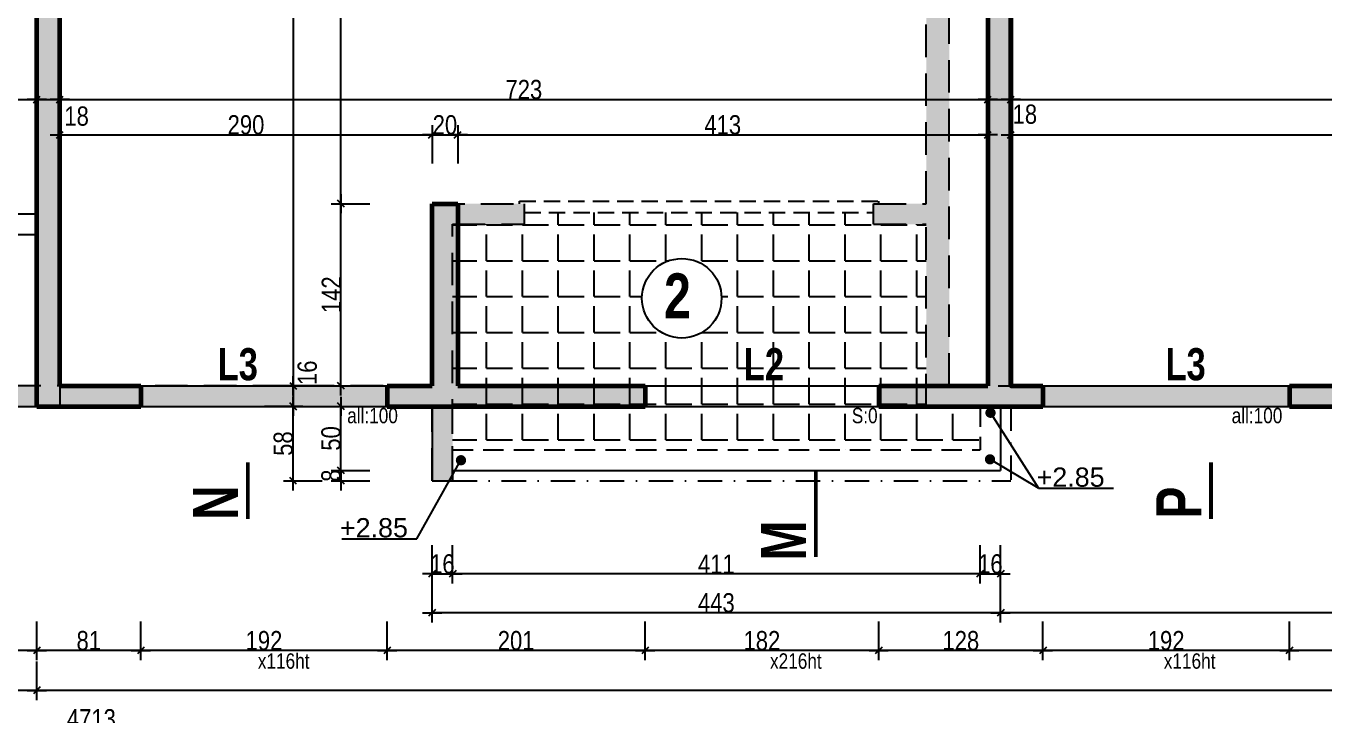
# Model space of a CAD drawing. Header units: millimetres. Extents: x -1734 to 5256, y -3612 to 588.
# Drawn here: x 2379 to 3391, y -2142 to -1605 of the extents above; entities that cross this region are included whole.
import ezdxf
from ezdxf.enums import TextEntityAlignment as Align

# ---------------------------------------------------------------- set-up
doc = ezdxf.new("R2010")
doc.units = ezdxf.units.MM
for name, pattern in [('CACHE2', [4.7625, 3.175, -1.5875]), ('CACHEX2', [19.05, 12.7, -6.35]), ('TIRETPT2', [12.7, 6.35, -3.175, 0, -3.175])]:
    doc.linetypes.add(name, pattern=pattern)
for name, color, linetype in [('01_cote_gen', 4, 'Continuous'), ('01_linteaux', 2, 'Continuous'), ('01_murs_sup', 2, 'CACHEX2'), ('01_poch_murs', 253, 'Continuous'), ('01_poch_poteaux', 250, 'Continuous'), ('01_texte', 230, 'Continuous'), ('AA_COTES', 2, 'Continuous')]:
    doc.layers.add(name, color=color, linetype=linetype)
doc.layers.add('01_murs_coup', color=5, linetype='Continuous', lineweight=60)
doc.styles.add('ARIAL', font='arial.ttf')
doc.styles.add('impact', font='impact.ttf')
doc.styles.add('MATTE_TXT', font='arial.ttf')
doc.styles.add('STYLE2', font='ARIALN.TTF')
doc.dimstyles.new('JB50', dxfattribs={"dimscale": 0.1, "dimtxt": 150, "dimasz": 15, "dimexe": 0.1, "dimexo": 0.1, "dimgap": 0.09, "dimtad": 1, "dimdec": 1, "dimdsep": 46, "dimtxsty": 'STYLE2', "dimblk1": 'BOND_G', "dimblk2": 'BOND_D', "dimsah": 1, "dimcen": 1.5, "dimdle": 0.01, "dimse1": 1, "dimse2": 1, "dimclrd": 4, "dimclre": 2, "dimclrt": 6, "dimazin": 2, "dimtfac": 2.333333, "dimtdec": 1, "dimtix": 1, "dimtmove": 2, "dimatfit": 3, "dimldrblk": 'BOND_G', "dimfxl": 1, "dimtolj": 1, "dimtzin": 0, "dimarcsym": 0})

# ---------------------------------------------------------------- blocks, each defined once
blk = doc.blocks.new('BOND_G')
at = {"layer": 'AA_COTES', "color": 0}
for p, q in [((0, -5), (0, 15)), ((5, 0), (-5, 0)), ((1.77, 1.77), (-1.77, -1.77))]:
    blk.add_line(p, q, dxfattribs=at)
blk = doc.blocks.new('BOND_D')
at = {"layer": 'AA_COTES', "color": 0}
for p, q in [((5, 0), (-5, 0)), ((-1.77, -1.77), (1.77, 1.77)), ((0, 5), (0, -15))]:
    blk.add_line(p, q, dxfattribs=at)
blk = doc.blocks.new('*D81')
at = {"layer": '01_cote_gen', "color": 4, "lineweight": -2, "transparency": 16777216}
blk.add_line((2079.2, -1662.5), (2386.2, -1662.5), dxfattribs=at)
at = {"layer": 'DEFPOINTS', "color": 0}
for p in [(2077.7, -1632.8), (2387.7, -1632.8), (2387.7, -1662.5)]:
    blk.add_point(p, dxfattribs=at)
at = {"layer": '01_cote_gen', "color": 4, "lineweight": -2, "transparency": 16777216, "xscale": 1.5, "yscale": 1.5, "zscale": 1.5, "rotation": 180}
blk.add_blockref('BOND_G', (2077.7, -1662.5), dxfattribs=at)
at = {"layer": '01_cote_gen', "color": 4, "lineweight": -2, "transparency": 16777216, "xscale": 1.5, "yscale": 1.5, "zscale": 1.5}
blk.add_blockref('BOND_D', (2387.7, -1662.5), dxfattribs=at)
at = {"layer": '01_cote_gen', "color": 6, "transparency": 16777216, "insert": (2232.7, -1654.8), "char_height": 15, "attachment_point": 5, "style": 'STYLE2'}
blk.add_mtext('\\A1;310', dxfattribs=at)
blk = doc.blocks.new('*D125')
at = {"layer": '01_cote_gen', "color": 4, "lineweight": -2, "transparency": 16777216}
blk.add_line((2587.5, -1192.2), (2587.5, -1884.2), dxfattribs=at)
at = {"layer": 'DEFPOINTS', "color": 0}
for p in [(2618.9, -1190.7), (2587.5, -1885.7), (2618.9, -1885.7)]:
    blk.add_point(p, dxfattribs=at)
at = {"layer": '01_cote_gen', "color": 4, "lineweight": -2, "transparency": 16777216, "xscale": 1.5, "yscale": 1.5, "zscale": 1.5}
for name, p, rotation in [('BOND_G', (2587.5, -1190.7), 90), ('BOND_D', (2587.5, -1885.7), 270)]:
    blk.add_blockref(name, p, dxfattribs=dict(at, rotation=rotation))
at = {"layer": '01_cote_gen', "color": 6, "transparency": 16777216, "insert": (2579.8, -1538.2), "char_height": 15, "attachment_point": 5, "rotation": 90, "style": 'STYLE2'}
blk.add_mtext('\\A1;695', dxfattribs=at)
blk = doc.blocks.new('*D134')
at = {"layer": '01_cote_gen', "color": 4, "lineweight": -2, "transparency": 16777216}
blk.add_line((2389.2, -1662.5), (2404.2, -1662.5), dxfattribs=at)
at = {"layer": 'DEFPOINTS', "color": 0}
for p in [(2405.7, -1662.5), (2387.7, -1685), (2405.7, -1685)]:
    blk.add_point(p, dxfattribs=at)
at = {"layer": '01_cote_gen', "color": 4, "lineweight": -2, "transparency": 16777216, "xscale": 1.5, "yscale": 1.5, "zscale": 1.5, "rotation": 180}
blk.add_blockref('BOND_G', (2387.7, -1662.5), dxfattribs=at)
at = {"layer": '01_cote_gen', "color": 4, "lineweight": -2, "transparency": 16777216, "xscale": 1.5, "yscale": 1.5, "zscale": 1.5}
blk.add_blockref('BOND_D', (2405.7, -1662.5), dxfattribs=at)
at = {"layer": '01_cote_gen', "color": 6, "transparency": 16777216, "insert": (2418.7, -1675.5), "char_height": 15, "attachment_point": 5, "style": 'STYLE2'}
blk.add_mtext('\\A1;18', dxfattribs=at)
blk = doc.blocks.new('*D135')
at = {"layer": '01_cote_gen', "color": 4, "lineweight": -2, "transparency": 16777216}
blk.add_line((2407.2, -1662.5), (3127.2, -1662.5), dxfattribs=at)
at = {"layer": 'DEFPOINTS', "color": 0}
for p in [(3128.7, -1662.5), (2405.7, -1685), (3128.7, -1726.8)]:
    blk.add_point(p, dxfattribs=at)
at = {"layer": '01_cote_gen', "color": 4, "lineweight": -2, "transparency": 16777216, "xscale": 1.5, "yscale": 1.5, "zscale": 1.5, "rotation": 180}
blk.add_blockref('BOND_G', (2405.7, -1662.5), dxfattribs=at)
at = {"layer": '01_cote_gen', "color": 4, "lineweight": -2, "transparency": 16777216, "xscale": 1.5, "yscale": 1.5, "zscale": 1.5}
blk.add_blockref('BOND_D', (3128.7, -1662.5), dxfattribs=at)
at = {"layer": '01_cote_gen', "color": 6, "transparency": 16777216, "insert": (2767.2, -1654.8), "char_height": 15, "attachment_point": 5, "style": 'STYLE2'}
blk.add_mtext('\\A1;723', dxfattribs=at)
blk = doc.blocks.new('*D136')
at = {"layer": '01_cote_gen', "color": 4, "lineweight": -2, "transparency": 16777216}
blk.add_line((3130.2, -1662.5), (3145.2, -1662.5), dxfattribs=at)
at = {"layer": 'DEFPOINTS', "color": 0}
for p in [(3146.7, -1662.5), (3128.7, -1717.9), (3146.7, -1717.9)]:
    blk.add_point(p, dxfattribs=at)
at = {"layer": '01_cote_gen', "color": 4, "lineweight": -2, "transparency": 16777216, "xscale": 1.5, "yscale": 1.5, "zscale": 1.5, "rotation": 180}
blk.add_blockref('BOND_G', (3128.7, -1662.5), dxfattribs=at)
at = {"layer": '01_cote_gen', "color": 4, "lineweight": -2, "transparency": 16777216, "xscale": 1.5, "yscale": 1.5, "zscale": 1.5}
blk.add_blockref('BOND_D', (3146.7, -1662.5), dxfattribs=at)
at = {"layer": '01_cote_gen', "color": 6, "transparency": 16777216, "insert": (3157.6, -1674), "char_height": 15, "attachment_point": 5, "style": 'STYLE2'}
blk.add_mtext('\\A1;18', dxfattribs=at)
blk = doc.blocks.new('*D138')
at = {"layer": '01_cote_gen', "color": 4, "lineweight": -2, "transparency": 16777216}
blk.add_line((2407.2, -1690), (2694.2, -1690), dxfattribs=at)
at = {"layer": 'DEFPOINTS', "color": 0}
for p in [(2695.7, -1690), (2405.7, -1700.6), (2695.7, -1743.7)]:
    blk.add_point(p, dxfattribs=at)
at = {"layer": '01_cote_gen', "color": 4, "lineweight": -2, "transparency": 16777216, "xscale": 1.5, "yscale": 1.5, "zscale": 1.5, "rotation": 180}
blk.add_blockref('BOND_G', (2405.7, -1690), dxfattribs=at)
at = {"layer": '01_cote_gen', "color": 4, "lineweight": -2, "transparency": 16777216, "xscale": 1.5, "yscale": 1.5, "zscale": 1.5}
blk.add_blockref('BOND_D', (2695.7, -1690), dxfattribs=at)
at = {"layer": '01_cote_gen', "color": 6, "transparency": 16777216, "insert": (2550.7, -1682.3), "char_height": 15, "attachment_point": 5, "style": 'STYLE2'}
blk.add_mtext('\\A1;290', dxfattribs=at)
blk = doc.blocks.new('*D139')
at = {"layer": '01_cote_gen', "color": 4, "lineweight": -2, "transparency": 16777216}
blk.add_line((2697.2, -1690), (2714.2, -1690), dxfattribs=at)
at = {"layer": 'DEFPOINTS', "color": 0}
for p in [(2715.7, -1690), (2695.7, -1712.5), (2715.7, -1743.7)]:
    blk.add_point(p, dxfattribs=at)
at = {"layer": '01_cote_gen', "color": 4, "lineweight": -2, "transparency": 16777216, "xscale": 1.5, "yscale": 1.5, "zscale": 1.5, "rotation": 180}
blk.add_blockref('BOND_G', (2695.7, -1690), dxfattribs=at)
at = {"layer": '01_cote_gen', "color": 4, "lineweight": -2, "transparency": 16777216, "xscale": 1.5, "yscale": 1.5, "zscale": 1.5}
blk.add_blockref('BOND_D', (2715.7, -1690), dxfattribs=at)
at = {"layer": '01_cote_gen', "color": 6, "transparency": 16777216, "insert": (2705.7, -1682.3), "char_height": 15, "attachment_point": 5, "style": 'STYLE2'}
blk.add_mtext('\\A1;20', dxfattribs=at)
blk = doc.blocks.new('*D140')
at = {"layer": '01_cote_gen', "color": 4, "lineweight": -2, "transparency": 16777216}
blk.add_line((2717.2, -1690), (3127.2, -1690), dxfattribs=at)
at = {"layer": 'DEFPOINTS', "color": 0}
for p in [(3128.7, -1690), (2715.7, -1704.4), (3128.7, -1704.4)]:
    blk.add_point(p, dxfattribs=at)
at = {"layer": '01_cote_gen', "color": 4, "lineweight": -2, "transparency": 16777216, "xscale": 1.5, "yscale": 1.5, "zscale": 1.5, "rotation": 180}
blk.add_blockref('BOND_G', (2715.7, -1690), dxfattribs=at)
at = {"layer": '01_cote_gen', "color": 4, "lineweight": -2, "transparency": 16777216, "xscale": 1.5, "yscale": 1.5, "zscale": 1.5}
blk.add_blockref('BOND_D', (3128.7, -1690), dxfattribs=at)
at = {"layer": '01_cote_gen', "color": 6, "transparency": 16777216, "insert": (2922.2, -1682.3), "char_height": 15, "attachment_point": 5, "style": 'STYLE2'}
blk.add_mtext('\\A1;413', dxfattribs=at)
blk = doc.blocks.new('*D141')
at = {"layer": '01_cote_gen', "color": 4, "lineweight": -2, "transparency": 16777216}
blk.add_line((3148.2, -1690), (3699.2, -1690), dxfattribs=at)
at = {"layer": 'DEFPOINTS', "color": 0}
for p in [(3700.7, -1690), (3146.7, -1711.6), (3700.7, -1743.7)]:
    blk.add_point(p, dxfattribs=at)
at = {"layer": '01_cote_gen', "color": 4, "lineweight": -2, "transparency": 16777216, "xscale": 1.5, "yscale": 1.5, "zscale": 1.5, "rotation": 180}
blk.add_blockref('BOND_G', (3146.7, -1690), dxfattribs=at)
at = {"layer": '01_cote_gen', "color": 4, "lineweight": -2, "transparency": 16777216, "xscale": 1.5, "yscale": 1.5, "zscale": 1.5}
blk.add_blockref('BOND_D', (3700.7, -1690), dxfattribs=at)
at = {"layer": '01_cote_gen', "color": 6, "transparency": 16777216, "insert": (3423.7, -1682.4), "char_height": 15, "attachment_point": 5, "style": 'STYLE2'}
blk.add_mtext('\\A1;554', dxfattribs=at)
blk = doc.blocks.new('*D144')
at = {"layer": '01_cote_gen', "color": 4, "lineweight": -2, "transparency": 16777216}
blk.add_line((3148.2, -1662.5), (4092.2, -1662.5), dxfattribs=at)
at = {"layer": 'DEFPOINTS', "color": 0}
for p in [(4093.7, -1615.7), (3146.7, -1632.3), (4093.7, -1662.5)]:
    blk.add_point(p, dxfattribs=at)
at = {"layer": '01_cote_gen', "color": 4, "lineweight": -2, "transparency": 16777216, "xscale": 1.5, "yscale": 1.5, "zscale": 1.5, "rotation": 180}
blk.add_blockref('BOND_G', (3146.7, -1662.5), dxfattribs=at)
at = {"layer": '01_cote_gen', "color": 4, "lineweight": -2, "transparency": 16777216, "xscale": 1.5, "yscale": 1.5, "zscale": 1.5}
blk.add_blockref('BOND_D', (4093.7, -1662.5), dxfattribs=at)
at = {"layer": '01_cote_gen', "color": 6, "transparency": 16777216, "insert": (3564.3, -1653), "char_height": 15, "attachment_point": 5, "style": 'STYLE2'}
blk.add_mtext('\\A1;947', dxfattribs=at)
blk = doc.blocks.new('*D147')
at = {"layer": '01_cote_gen', "color": 4, "lineweight": -2, "transparency": 16777216}
blk.add_line((2386.2, -2123.1), (2059.2, -2123.1), dxfattribs=at)
at = {"layer": 'DEFPOINTS', "color": 0}
for p in [(2387.7, -1998.4), (2057.7, -2115.6), (2057.7, -2123.1)]:
    blk.add_point(p, dxfattribs=at)
at = {"layer": '01_cote_gen', "color": 4, "lineweight": -2, "transparency": 16777216, "xscale": 1.5, "yscale": 1.5, "zscale": 1.5, "rotation": 180}
blk.add_blockref('BOND_D', (2057.7, -2123.1), dxfattribs=at)
at = {"layer": '01_cote_gen', "color": 4, "lineweight": -2, "transparency": 16777216, "xscale": 1.5, "yscale": 1.5, "zscale": 1.5}
blk.add_blockref('BOND_G', (2387.7, -2123.1), dxfattribs=at)
at = {"layer": '01_cote_gen', "color": 6, "transparency": 16777216, "insert": (2222.7, -2115.4), "char_height": 15, "attachment_point": 5, "style": 'STYLE2'}
blk.add_mtext('\\A1;330', dxfattribs=at)
blk = doc.blocks.new('*D148')
at = {"layer": '01_cote_gen', "color": 4, "lineweight": -2, "transparency": 16777216}
blk.add_line((4785.2, -2123.1), (2389.2, -2123.1), dxfattribs=at)
at = {"layer": 'DEFPOINTS', "color": 0}
for p in [(2387.7, -1949.8), (4786.7, -1949.8), (2387.7, -2123.1)]:
    blk.add_point(p, dxfattribs=at)
at = {"layer": '01_cote_gen', "color": 4, "lineweight": -2, "transparency": 16777216, "xscale": 1.5, "yscale": 1.5, "zscale": 1.5, "rotation": 180}
blk.add_blockref('BOND_D', (2387.7, -2123.1), dxfattribs=at)
at = {"layer": '01_cote_gen', "color": 4, "lineweight": -2, "transparency": 16777216, "xscale": 1.5, "yscale": 1.5, "zscale": 1.5}
blk.add_blockref('BOND_G', (4786.7, -2123.1), dxfattribs=at)
at = {"layer": '01_cote_gen', "color": 6, "transparency": 16777216, "insert": (3547.8, -2115.4), "char_height": 15, "attachment_point": 5, "style": 'STYLE2'}
blk.add_mtext('\\A1;2399', dxfattribs=at)
blk = doc.blocks.new('*D155')
at = {"layer": '01_murs_coup', "color": 4, "lineweight": -2, "transparency": 16777216}
blk.add_line((3491.2, -2092), (3365.2, -2092), dxfattribs=at)
at = {"layer": 'DEFPOINTS', "color": 0}
for p in [(3363.7, -1998.4), (3492.7, -1998.4), (3363.7, -2092)]:
    blk.add_point(p, dxfattribs=at)
at = {"layer": '01_murs_coup', "color": 4, "lineweight": -2, "transparency": 16777216, "xscale": 1.5, "yscale": 1.5, "zscale": 1.5, "rotation": 180}
blk.add_blockref('BOND_D', (3363.7, -2092), dxfattribs=at)
at = {"layer": '01_murs_coup', "color": 4, "lineweight": -2, "transparency": 16777216, "xscale": 1.5, "yscale": 1.5, "zscale": 1.5}
blk.add_blockref('BOND_G', (3492.7, -2092), dxfattribs=at)
at = {"layer": '01_murs_coup', "color": 6, "transparency": 16777216, "insert": (3428.2, -2084.4), "char_height": 15, "attachment_point": 5, "style": 'STYLE2'}
blk.add_mtext('\\A1;129', dxfattribs=at)
blk = doc.blocks.new('*D156')
at = {"layer": '01_murs_coup', "color": 4, "lineweight": -2, "transparency": 16777216}
blk.add_line((3362.2, -2092), (3173.2, -2092), dxfattribs=at)
at = {"layer": 'DEFPOINTS', "color": 0}
for p in [(3171.7, -1965.4), (3363.7, -1998.4), (3171.7, -2092)]:
    blk.add_point(p, dxfattribs=at)
at = {"layer": '01_murs_coup', "color": 4, "lineweight": -2, "transparency": 16777216, "xscale": 1.5, "yscale": 1.5, "zscale": 1.5, "rotation": 180}
blk.add_blockref('BOND_D', (3171.7, -2092), dxfattribs=at)
at = {"layer": '01_murs_coup', "color": 4, "lineweight": -2, "transparency": 16777216, "xscale": 1.5, "yscale": 1.5, "zscale": 1.5}
blk.add_blockref('BOND_G', (3363.7, -2092), dxfattribs=at)
at = {"layer": '01_murs_coup', "color": 6, "transparency": 16777216, "insert": (3267.7, -2084.4), "char_height": 15, "attachment_point": 5, "style": 'STYLE2'}
blk.add_mtext('\\A1;192', dxfattribs=at)
blk = doc.blocks.new('*D157')
at = {"layer": '01_cote_gen', "color": 4, "lineweight": -2, "transparency": 16777216}
blk.add_line((3170.2, -2092), (3045.2, -2092), dxfattribs=at)
at = {"layer": 'DEFPOINTS', "color": 0}
for p in [(3043.7, -1965.4), (3171.7, -1965.4), (3043.7, -2092)]:
    blk.add_point(p, dxfattribs=at)
at = {"layer": '01_cote_gen', "color": 4, "lineweight": -2, "transparency": 16777216, "xscale": 1.5, "yscale": 1.5, "zscale": 1.5, "rotation": 180}
blk.add_blockref('BOND_D', (3043.7, -2092), dxfattribs=at)
at = {"layer": '01_cote_gen', "color": 4, "lineweight": -2, "transparency": 16777216, "xscale": 1.5, "yscale": 1.5, "zscale": 1.5}
blk.add_blockref('BOND_G', (3171.7, -2092), dxfattribs=at)
at = {"layer": '01_cote_gen', "color": 6, "transparency": 16777216, "insert": (3107.7, -2084.4), "char_height": 15, "attachment_point": 5, "style": 'STYLE2'}
blk.add_mtext('\\A1;128', dxfattribs=at)
blk = doc.blocks.new('*D158')
at = {"layer": '01_cote_gen', "color": 4, "lineweight": -2, "transparency": 16777216}
blk.add_line((3042.2, -2092), (2863.2, -2092), dxfattribs=at)
at = {"layer": 'DEFPOINTS', "color": 0}
for p in [(2861.7, -1965.4), (3043.7, -1965.4), (2861.7, -2092)]:
    blk.add_point(p, dxfattribs=at)
at = {"layer": '01_cote_gen', "color": 4, "lineweight": -2, "transparency": 16777216, "xscale": 1.5, "yscale": 1.5, "zscale": 1.5, "rotation": 180}
blk.add_blockref('BOND_D', (2861.7, -2092), dxfattribs=at)
at = {"layer": '01_cote_gen', "color": 4, "lineweight": -2, "transparency": 16777216, "xscale": 1.5, "yscale": 1.5, "zscale": 1.5}
blk.add_blockref('BOND_G', (3043.7, -2092), dxfattribs=at)
at = {"layer": '01_cote_gen', "color": 6, "transparency": 16777216, "insert": (2952.7, -2084.4), "char_height": 15, "attachment_point": 5, "style": 'STYLE2'}
blk.add_mtext('\\A1;182', dxfattribs=at)
blk = doc.blocks.new('*D159')
at = {"layer": '01_cote_gen', "color": 4, "lineweight": -2, "transparency": 16777216}
blk.add_line((2860.2, -2092), (2662.2, -2092), dxfattribs=at)
at = {"layer": 'DEFPOINTS', "color": 0}
for p in [(2660.7, -1965.4), (2861.7, -1965.4), (2660.7, -2092)]:
    blk.add_point(p, dxfattribs=at)
at = {"layer": '01_cote_gen', "color": 4, "lineweight": -2, "transparency": 16777216, "xscale": 1.5, "yscale": 1.5, "zscale": 1.5, "rotation": 180}
blk.add_blockref('BOND_D', (2660.7, -2092), dxfattribs=at)
at = {"layer": '01_cote_gen', "color": 4, "lineweight": -2, "transparency": 16777216, "xscale": 1.5, "yscale": 1.5, "zscale": 1.5}
blk.add_blockref('BOND_G', (2861.7, -2092), dxfattribs=at)
at = {"layer": '01_cote_gen', "color": 6, "transparency": 16777216, "insert": (2761.2, -2084.4), "char_height": 15, "attachment_point": 5, "style": 'STYLE2'}
blk.add_mtext('\\A1;201', dxfattribs=at)
blk = doc.blocks.new('*D160')
at = {"layer": '01_cote_gen', "color": 4, "lineweight": -2, "transparency": 16777216}
blk.add_line((4785.2, -2152.9), (75.2, -2152.9), dxfattribs=at)
at = {"layer": 'DEFPOINTS', "color": 0}
for p in [(73.7, -1999), (4786.7, -2069.5), (73.7, -2152.9)]:
    blk.add_point(p, dxfattribs=at)
at = {"layer": '01_cote_gen', "color": 4, "lineweight": -2, "transparency": 16777216, "xscale": 1.5, "yscale": 1.5, "zscale": 1.5, "rotation": 180}
blk.add_blockref('BOND_D', (73.7, -2152.9), dxfattribs=at)
at = {"layer": '01_cote_gen', "color": 4, "lineweight": -2, "transparency": 16777216, "xscale": 1.5, "yscale": 1.5, "zscale": 1.5}
blk.add_blockref('BOND_G', (4786.7, -2152.9), dxfattribs=at)
at = {"layer": '01_cote_gen', "color": 6, "transparency": 16777216, "insert": (2430.2, -2145.3), "char_height": 15, "attachment_point": 5, "style": 'STYLE2'}
blk.add_mtext('\\A1;4713', dxfattribs=at)
blk = doc.blocks.new('*D267')
at = {"layer": '01_cote_gen', "color": 4, "lineweight": -2, "transparency": 16777216}
blk.add_line((2587.5, -1887.2), (2587.5, -1900.2), dxfattribs=at)
at = {"layer": 'DEFPOINTS', "color": 0}
for p in [(2553.1, -1885.7), (2553.1, -1901.7), (2587.5, -1901.7)]:
    blk.add_point(p, dxfattribs=at)
at = {"layer": '01_cote_gen', "color": 4, "lineweight": -2, "transparency": 16777216, "xscale": 1.5, "yscale": 1.5, "zscale": 1.5}
for name, p, rotation in [('BOND_G', (2587.5, -1885.7), 90), ('BOND_D', (2587.5, -1901.7), 270)]:
    blk.add_blockref(name, p, dxfattribs=dict(at, rotation=rotation))
at = {"layer": '01_cote_gen', "color": 6, "transparency": 16777216, "insert": (2598.5, -1875.5), "char_height": 15, "attachment_point": 5, "rotation": 90, "style": 'STYLE2'}
blk.add_mtext('\\A1;16', dxfattribs=at)
blk = doc.blocks.new('*D344')
at = {"layer": '01_cote_gen', "color": 4, "lineweight": -2, "transparency": 16777216}
blk.add_line((2624.7, -1884.2), (2624.7, -1745.2), dxfattribs=at)
at = {"layer": 'DEFPOINTS', "color": 0}
for p in [(2624.7, -1743.7), (2695.7, -1743.7), (2695.7, -1885.7)]:
    blk.add_point(p, dxfattribs=at)
at = {"layer": '01_cote_gen', "color": 4, "lineweight": -2, "transparency": 16777216, "xscale": 1.5, "yscale": 1.5, "zscale": 1.5}
for name, p, rotation in [('BOND_D', (2624.7, -1743.7), 90), ('BOND_G', (2624.7, -1885.7), 270)]:
    blk.add_blockref(name, p, dxfattribs=dict(at, rotation=rotation))
at = {"layer": '01_cote_gen', "color": 6, "transparency": 16777216, "insert": (2617.2, -1814.7), "char_height": 15, "attachment_point": 5, "rotation": 90, "style": 'STYLE2'}
blk.add_mtext('\\A1;142', dxfattribs=at)
blk = doc.blocks.new('*D345')
at = {"layer": '01_cote_gen', "color": 4, "lineweight": -2, "transparency": 16777216}
blk.add_line((2624.7, -1742.2), (2624.7, -1192.2), dxfattribs=at)
at = {"layer": 'DEFPOINTS', "color": 0}
for p in [(2624.7, -1190.7), (2647.2, -1190.7), (2647.2, -1743.7)]:
    blk.add_point(p, dxfattribs=at)
at = {"layer": '01_cote_gen', "color": 4, "lineweight": -2, "transparency": 16777216, "xscale": 1.5, "yscale": 1.5, "zscale": 1.5}
for name, p, rotation in [('BOND_D', (2624.7, -1190.7), 90), ('BOND_G', (2624.7, -1743.7), 270)]:
    blk.add_blockref(name, p, dxfattribs=dict(at, rotation=rotation))
at = {"layer": '01_cote_gen', "color": 6, "transparency": 16777216, "insert": (2617, -1467.2), "char_height": 15, "attachment_point": 5, "rotation": 90, "style": 'STYLE2'}
blk.add_mtext('\\A1;553', dxfattribs=at)
blk = doc.blocks.new('*D381')
at = {"layer": '01_cote_gen', "color": 4, "lineweight": -2, "transparency": 16777216}
blk.add_line((3137.2, -2062.6), (2697.2, -2062.6), dxfattribs=at)
at = {"layer": 'DEFPOINTS', "color": 0}
for p in [(3138.7, -2000.9), (2695.7, -2010.8), (2695.7, -2062.6)]:
    blk.add_point(p, dxfattribs=at)
at = {"layer": '01_cote_gen', "color": 4, "lineweight": -2, "transparency": 16777216, "xscale": 1.5, "yscale": 1.5, "zscale": 1.5, "rotation": 180}
blk.add_blockref('BOND_D', (2695.7, -2062.6), dxfattribs=at)
at = {"layer": '01_cote_gen', "color": 4, "lineweight": -2, "transparency": 16777216, "xscale": 1.5, "yscale": 1.5, "zscale": 1.5}
blk.add_blockref('BOND_G', (3138.7, -2062.6), dxfattribs=at)
at = {"layer": '01_cote_gen', "color": 6, "transparency": 16777216, "insert": (2917.2, -2054.9), "char_height": 15, "attachment_point": 5, "style": 'STYLE2'}
blk.add_mtext('\\A1;443', dxfattribs=at)
blk = doc.blocks.new('*D382')
at = {"layer": '01_cote_gen', "color": 4, "lineweight": -2, "transparency": 16777216}
for p, q in [((3121.2, -2032.3), (3119.7, -2032.3)), ((3122.7, -2032.3), (3138.7, -2032.3)), ((3140.2, -2032.3), (3141.7, -2032.3))]:
    blk.add_line(p, q, dxfattribs=at)
at = {"layer": 'DEFPOINTS', "color": 0}
for p in [(3138.7, -1959.5), (3122.7, -1963.8), (3138.7, -2032.3)]:
    blk.add_point(p, dxfattribs=at)
at = {"layer": '01_cote_gen', "color": 4, "lineweight": -2, "transparency": 16777216, "xscale": 1.5, "yscale": 1.5, "zscale": 1.5}
blk.add_blockref('BOND_G', (3122.7, -2032.3), dxfattribs=at)
at = {"layer": '01_cote_gen', "color": 4, "lineweight": -2, "transparency": 16777216, "xscale": 1.5, "yscale": 1.5, "zscale": 1.5, "rotation": 180}
blk.add_blockref('BOND_D', (3138.7, -2032.3), dxfattribs=at)
at = {"layer": '01_cote_gen', "color": 6, "transparency": 16777216, "insert": (3130.7, -2024.6), "char_height": 15, "attachment_point": 5, "style": 'STYLE2'}
blk.add_mtext('\\A1;16', dxfattribs=at)
blk = doc.blocks.new('*D383')
at = {"layer": '01_cote_gen', "color": 4, "lineweight": -2, "transparency": 16777216}
blk.add_line((3121.2, -2032.3), (2713.2, -2032.3), dxfattribs=at)
at = {"layer": 'DEFPOINTS', "color": 0}
for p in [(2711.7, -1963.8), (3122.7, -1963.8), (2711.7, -2032.3)]:
    blk.add_point(p, dxfattribs=at)
at = {"layer": '01_cote_gen', "color": 4, "lineweight": -2, "transparency": 16777216, "xscale": 1.5, "yscale": 1.5, "zscale": 1.5, "rotation": 180}
blk.add_blockref('BOND_D', (2711.7, -2032.3), dxfattribs=at)
at = {"layer": '01_cote_gen', "color": 4, "lineweight": -2, "transparency": 16777216, "xscale": 1.5, "yscale": 1.5, "zscale": 1.5}
blk.add_blockref('BOND_G', (3122.7, -2032.3), dxfattribs=at)
at = {"layer": '01_cote_gen', "color": 6, "transparency": 16777216, "insert": (2917.2, -2024.7), "char_height": 15, "attachment_point": 5, "style": 'STYLE2'}
blk.add_mtext('\\A1;411', dxfattribs=at)
blk = doc.blocks.new('*D384')
at = {"layer": '01_cote_gen', "color": 4, "lineweight": -2, "transparency": 16777216}
blk.add_line((2587.5, -1958.2), (2587.5, -1903.2), dxfattribs=at)
at = {"layer": 'DEFPOINTS', "color": 0}
for p in [(2587.5, -1901.7), (2620, -1901.7), (2650.1, -1959.7)]:
    blk.add_point(p, dxfattribs=at)
at = {"layer": '01_cote_gen', "color": 4, "lineweight": -2, "transparency": 16777216, "xscale": 1.5, "yscale": 1.5, "zscale": 1.5}
for name, p, rotation in [('BOND_D', (2587.5, -1901.7), 90), ('BOND_G', (2587.5, -1959.7), 270)]:
    blk.add_blockref(name, p, dxfattribs=dict(at, rotation=rotation))
at = {"layer": '01_cote_gen', "color": 6, "transparency": 16777216, "insert": (2579.8, -1930.7), "char_height": 15, "attachment_point": 5, "rotation": 90, "style": 'STYLE2'}
blk.add_mtext('\\A1;58', dxfattribs=at)
blk = doc.blocks.new('*D385')
at = {"layer": '01_cote_gen', "color": 4, "lineweight": -2, "transparency": 16777216}
blk.add_line((2624.7, -1950.2), (2624.7, -1903.2), dxfattribs=at)
at = {"layer": 'DEFPOINTS', "color": 0}
for p in [(2624.7, -1901.7), (2673, -1901.7), (2673, -1951.7)]:
    blk.add_point(p, dxfattribs=at)
at = {"layer": '01_cote_gen', "color": 4, "lineweight": -2, "transparency": 16777216, "xscale": 1.5, "yscale": 1.5, "zscale": 1.5}
for name, p, rotation in [('BOND_D', (2624.7, -1901.7), 90), ('BOND_G', (2624.7, -1951.7), 270)]:
    blk.add_blockref(name, p, dxfattribs=dict(at, rotation=rotation))
at = {"layer": '01_cote_gen', "color": 6, "transparency": 16777216, "insert": (2617, -1926.7), "char_height": 15, "attachment_point": 5, "rotation": 90, "style": 'STYLE2'}
blk.add_mtext('\\A1;50', dxfattribs=at)
blk = doc.blocks.new('*D386')
at = {"layer": '01_cote_gen', "color": 4, "lineweight": -2, "transparency": 16777216}
for p, q in [((2624.7, -1950.2), (2624.7, -1948.7)), ((2624.7, -1951.7), (2624.7, -1959.7)), ((2624.7, -1961.2), (2624.7, -1962.7))]:
    blk.add_line(p, q, dxfattribs=at)
at = {"layer": 'DEFPOINTS', "color": 0}
for p in [(2673, -1951.7), (2624.7, -1959.7), (2673, -1959.7)]:
    blk.add_point(p, dxfattribs=at)
at = {"layer": '01_cote_gen', "color": 4, "lineweight": -2, "transparency": 16777216, "xscale": 1.5, "yscale": 1.5, "zscale": 1.5}
for name, p, rotation in [('BOND_G', (2624.7, -1951.7), 270), ('BOND_D', (2624.7, -1959.7), 90)]:
    blk.add_blockref(name, p, dxfattribs=dict(at, rotation=rotation))
at = {"layer": '01_cote_gen', "color": 6, "transparency": 16777216, "insert": (2617, -1955.7), "char_height": 15, "attachment_point": 5, "rotation": 90, "style": 'STYLE2'}
blk.add_mtext('\\A1;8', dxfattribs=at)
blk = doc.blocks.new('*D387')
at = {"layer": '01_cote_gen', "color": 4, "lineweight": -2, "transparency": 16777216}
for p, q in [((2694.2, -2032.3), (2692.7, -2032.3)), ((2695.7, -2032.3), (2711.7, -2032.3)), ((2713.2, -2032.3), (2714.7, -2032.3))]:
    blk.add_line(p, q, dxfattribs=at)
at = {"layer": 'DEFPOINTS', "color": 0}
for p in [(2695.7, -2010.8), (2711.7, -2010.8), (2711.7, -2032.3)]:
    blk.add_point(p, dxfattribs=at)
at = {"layer": '01_cote_gen', "color": 4, "lineweight": -2, "transparency": 16777216, "xscale": 1.5, "yscale": 1.5, "zscale": 1.5}
blk.add_blockref('BOND_G', (2695.7, -2032.3), dxfattribs=at)
at = {"layer": '01_cote_gen', "color": 4, "lineweight": -2, "transparency": 16777216, "xscale": 1.5, "yscale": 1.5, "zscale": 1.5, "rotation": 180}
blk.add_blockref('BOND_D', (2711.7, -2032.3), dxfattribs=at)
at = {"layer": '01_cote_gen', "color": 6, "transparency": 16777216, "insert": (2703.7, -2024.6), "char_height": 15, "attachment_point": 5, "style": 'STYLE2'}
blk.add_mtext('\\A1;16', dxfattribs=at)
blk = doc.blocks.new('*D388')
at = {"layer": '01_murs_coup', "color": 4, "lineweight": -2, "transparency": 16777216}
blk.add_line((3699.2, -2062.6), (3140.2, -2062.6), dxfattribs=at)
at = {"layer": 'DEFPOINTS', "color": 0}
for p in [(3138.7, -2055.1), (3138.7, -2062.6), (3700.7, -2055.1)]:
    blk.add_point(p, dxfattribs=at)
at = {"layer": '01_murs_coup', "color": 4, "lineweight": -2, "transparency": 16777216, "xscale": 1.5, "yscale": 1.5, "zscale": 1.5, "rotation": 180}
blk.add_blockref('BOND_D', (3138.7, -2062.6), dxfattribs=at)
at = {"layer": '01_murs_coup', "color": 4, "lineweight": -2, "transparency": 16777216, "xscale": 1.5, "yscale": 1.5, "zscale": 1.5}
blk.add_blockref('BOND_G', (3700.7, -2062.6), dxfattribs=at)
at = {"layer": '01_murs_coup', "color": 6, "transparency": 16777216, "insert": (3419.7, -2054.9), "char_height": 15, "attachment_point": 5, "style": 'STYLE2'}
blk.add_mtext('\\A1;562', dxfattribs=at)
blk = doc.blocks.new('*D411')
at = {"layer": '01_cote_gen', "color": 4, "lineweight": -2, "transparency": 16777216}
blk.add_line((2659.2, -2092), (2470.2, -2092), dxfattribs=at)
at = {"layer": 'DEFPOINTS', "color": 0}
for p in [(2468.7, -1939.8), (2660.7, -2069.5), (2468.7, -2092)]:
    blk.add_point(p, dxfattribs=at)
at = {"layer": '01_cote_gen', "color": 4, "lineweight": -2, "transparency": 16777216, "xscale": 1.5, "yscale": 1.5, "zscale": 1.5, "rotation": 180}
blk.add_blockref('BOND_D', (2468.7, -2092), dxfattribs=at)
at = {"layer": '01_cote_gen', "color": 4, "lineweight": -2, "transparency": 16777216, "xscale": 1.5, "yscale": 1.5, "zscale": 1.5}
blk.add_blockref('BOND_G', (2660.7, -2092), dxfattribs=at)
at = {"layer": '01_cote_gen', "color": 6, "transparency": 16777216, "insert": (2564.7, -2084.4), "char_height": 15, "attachment_point": 5, "style": 'STYLE2'}
blk.add_mtext('\\A1;192', dxfattribs=at)
blk = doc.blocks.new('*D412')
at = {"layer": '01_cote_gen', "color": 4, "lineweight": -2, "transparency": 16777216}
blk.add_line((2467.2, -2092), (2389.2, -2092), dxfattribs=at)
at = {"layer": 'DEFPOINTS', "color": 0}
for p in [(2387.7, -1939.8), (2468.7, -1939.8), (2387.7, -2092)]:
    blk.add_point(p, dxfattribs=at)
at = {"layer": '01_cote_gen', "color": 4, "lineweight": -2, "transparency": 16777216, "xscale": 1.5, "yscale": 1.5, "zscale": 1.5, "rotation": 180}
blk.add_blockref('BOND_D', (2387.7, -2092), dxfattribs=at)
at = {"layer": '01_cote_gen', "color": 4, "lineweight": -2, "transparency": 16777216, "xscale": 1.5, "yscale": 1.5, "zscale": 1.5}
blk.add_blockref('BOND_G', (2468.7, -2092), dxfattribs=at)
at = {"layer": '01_cote_gen', "color": 6, "transparency": 16777216, "insert": (2428.2, -2084.4), "char_height": 15, "attachment_point": 5, "style": 'STYLE2'}
blk.add_mtext('\\A1;81', dxfattribs=at)
blk = doc.blocks.new('*D424')
at = {"layer": '01_cote_gen', "color": 4, "lineweight": -2, "transparency": 16777216}
blk.add_line((2386.2, -2092), (2061.2, -2092), dxfattribs=at)
at = {"layer": 'DEFPOINTS', "color": 0}
for p in [(2059.7, -1901.7), (2387.7, -2076.3), (2059.7, -2092)]:
    blk.add_point(p, dxfattribs=at)
at = {"layer": '01_cote_gen', "color": 4, "lineweight": -2, "transparency": 16777216, "xscale": 1.5, "yscale": 1.5, "zscale": 1.5, "rotation": 180}
blk.add_blockref('BOND_D', (2059.7, -2092), dxfattribs=at)
at = {"layer": '01_cote_gen', "color": 4, "lineweight": -2, "transparency": 16777216, "xscale": 1.5, "yscale": 1.5, "zscale": 1.5}
blk.add_blockref('BOND_G', (2387.7, -2092), dxfattribs=at)
at = {"layer": '01_cote_gen', "color": 6, "transparency": 16777216, "insert": (2223.7, -2084.4), "char_height": 15, "attachment_point": 5, "style": 'STYLE2'}
blk.add_mtext('\\A1;328', dxfattribs=at)

msp = doc.modelspace()

# ---------------------------------------------------------------- hatches: boundary and pattern name
at = {"layer": '01_murs_sup'}
h = msp.add_hatch(dxfattribs=at)
h.set_pattern_fill('DASH', color=256, scale=2.5, angle=135)
h.set_pattern_definition([(135, (-68736.468, 24963.4096), (-11.22532015, 9e-16), [7.9375, -7.9375])])
h.paths.add_polyline_path([(3387.73, -1172.68), (2434.73, -1172.68), (2434.73, -1190.68), (3080.73, -1190.68), (3080.73, -1743.7), (3039.73, -1743.7), (3039.73, -1759.7), (3080.73, -1759.7), (3080.73, -1901.7), (3700.73, -1901.7), (3700.73, -1949.7), (3716.73, -1949.7), (3716.73, -1759.7), (3801.73, -1759.7), (3801.73, -1743.7), (3720.73, -1743.7), (3720.73, -1448.7), (3700.73, -1448.7), (3700.73, -1743.7), (3700.73, -1885.7), (3098.73, -1885.7), (3098.73, -1190.68), (3387.73, -1190.68)])
h.paths.add_polyline_path([(2711.72, -1759.7), (2767.73, -1759.7), (2767.73, -1743.7), (2695.72, -1743.7), (2695.72, -1885.7), (2077.73, -1885.7), (2077.73, -1190.68), (2332.73, -1190.68), (2332.73, -1172.68), (2059.73, -1172.68), (2059.73, -1901.7), (2695.72, -1901.7), (2695.72, -1959.7), (2711.72, -1959.7)])
at = {"layer": '01_poch_murs'}
h = msp.add_hatch(color=256, dxfattribs=at)
h.dxf.hatch_style = 1
h.paths.add_polyline_path([(3387.73, -1172.68), (2803.73, -1172.68), (2803.73, -1190.68), (3128.73, -1190.68), (3128.73, -1885.7), (3043.73, -1885.7), (3043.73, -1901.7), (3171.73, -1901.7), (3171.73, -1885.7), (3146.73, -1885.7), (3146.73, -1190.68), (3387.73, -1190.68)])
h.paths.add_polyline_path([(2701.73, -1172.68), (2405.73, -1172.68), (2405.73, -1190.68), (2701.73, -1190.68)])
h.paths.add_polyline_path([(4093.73, -1172.68), (3489.73, -1172.68), (3489.73, -1190.68), (4093.73, -1190.68)])
h.paths.add_polyline_path([(4349.73, -1172.68), (4111.73, -1172.68), (4111.73, -1190.68), (4349.73, -1190.68)])
h.paths.add_polyline_path([(4786.73, -1168.7), (4768.73, -1168.7), (4768.73, -1172.68), (4451.73, -1172.68), (4451.73, -1190.68), (4768.73, -1190.68), (4768.73, -1543.7), (4786.73, -1543.7)])
h = msp.add_hatch(color=256, dxfattribs=at)
h.dxf.hatch_style = 1
h.paths.add_polyline_path([(2468.73, -1885.7), (2405.73, -1885.7), (2405.73, -1901.7), (2468.73, -1901.7)])
h.paths.add_polyline_path([(2861.73, -1885.7), (2715.72, -1885.7), (2715.72, -1743.7), (2695.72, -1743.7), (2695.72, -1885.7), (2660.73, -1885.7), (2660.73, -1901.7), (2861.73, -1901.7)])
h.paths.add_polyline_path([(3492.73, -1885.7), (3363.73, -1885.7), (3363.73, -1901.7), (3492.73, -1901.7)])
h.paths.add_polyline_path([(3801.73, -1885.7), (3720.73, -1885.7), (3720.73, -1743.7), (3700.73, -1743.7), (3700.73, -1885.7), (3684.73, -1885.7), (3684.73, -1901.7), (3801.73, -1901.7)])
h = msp.add_hatch(dxfattribs=at)
h.set_pattern_fill('ANGLE', color=256, scale=4)
h.set_pattern_definition([(0, (0, 0), (0, 27.94), [20.32, -7.62]), (90, (0, 0), (-27.94, 2e-15), [20.32, -7.62])])
h.paths.add_polyline_path([(3080.73, -1759.7), (3039.73, -1759.7), (3039.73, -1750.7), (2767.73, -1750.7), (2767.73, -1759.7), (2715.72, -1759.7), (2715.72, -1885.7), (2861.73, -1885.7), (3043.73, -1885.7), (3080.73, -1885.7)])
h.paths.add_polyline_path([(2921.23, -1817.43, -1), (2859.27, -1817.43, -1)], flags=16)
h.paths.add_polyline_path([(3122.73, -1901.7), (3043.73, -1901.7), (2861.73, -1901.7), (2711.72, -1901.7), (2711.72, -1935.7), (3122.73, -1935.7)])
h.paths.add_polyline_path([(3043.73, -1885.7), (2861.73, -1885.7), (2861.73, -1901.7), (3043.73, -1901.7)])
h.paths.add_polyline_path([(2861.73, -1885.7), (2715.72, -1885.7), (2715.72, -1759.7), (2711.72, -1759.7), (2711.72, -1901.7), (2861.73, -1901.7)])
h.paths.add_polyline_path([(3080.73, -1885.7), (3043.73, -1885.7), (3043.73, -1901.7), (3080.73, -1901.7)])
h.paths.add_polyline_path([(2866.88, -1841.96), (2906.94, -1841.96), (2906.94, -1788.46), (2866.88, -1788.46)], flags=24)
h.paths.add_polyline_path([(2933.97, -1888.5), (2974.61, -1888.5), (2974.61, -1850.28), (2933.97, -1850.28)], flags=9)
h.paths.add_polyline_path([(3019.65, -1918.22), (3045.98, -1918.22), (3045.98, -1899.61), (3019.65, -1899.61)], flags=9)
at = {"layer": '01_poch_poteaux'}
h = msp.add_hatch(color=256, dxfattribs=at)
h.dxf.hatch_style = 1
h.paths.add_polyline_path([(2405.73, -1190.68), (2405.73, -1172.68), (2387.73, -1172.68), (2387.73, -1901.7), (2405.73, -1901.7), (2405.73, -1885.7)])

# ---------------------------------------------------------------- linework, layer by layer
at = {"layer": '01_linteaux'}
for p, q in [((2077.73, -1751.7), (2387.73, -1751.7)), ((2077.73, -1767.7), (2387.73, -1767.7)), ((2468.73, -1885.7), (2660.73, -1885.7)), ((2861.73, -1885.7), (3043.73, -1885.7)), ((3171.73, -1885.7), (3363.73, -1885.7)), ((2077.73, -1901.7), (2387.73, -1901.7)), ((2468.73, -1901.7), (2660.73, -1901.7)), ((2695.72, -1901.7), (2695.72, -1959.7)), ((2861.73, -1901.7), (3043.73, -1901.7)), ((3138.73, -1901.7), (3138.73, -1951.7)), ((3171.73, -1901.7), (3363.73, -1901.7)), ((2711.72, -1951.7), (3138.73, -1951.7)), ((2711.72, -1951.7), (2711.72, -1959.7)), ((2695.72, -1959.7), (2711.72, -1959.7))]:
    msp.add_line(p, q, dxfattribs=at)
at = {"layer": '01_linteaux', "linetype": 'CACHE2', "ltscale": 6}
msp.add_line((2711.72, -1951.7), (2711.72, -1901.7), dxfattribs=at)
at = {"layer": '01_linteaux', "linetype": 'CACHE2', "ltscale": 5}
for p in [(3122.73, -1901.7), (2711.72, -1935.7)]:
    msp.add_line(p, (3122.73, -1935.7), dxfattribs=at)
at = {"layer": '01_linteaux', "linetype": 'TIRETPT2', "ltscale": 3}
for p in [(3146.73, -1901.7), (2711.72, -1959.7)]:
    msp.add_line(p, (3146.73, -1959.7), dxfattribs=at)
at = {"layer": '01_murs_coup'}
for p, q in [((2387.73, -1901.7), (2387.73, -1172.68)), ((2405.73, -1885.7), (2405.73, -1190.68)), ((3128.73, -1190.68), (3128.73, -1885.72)), ((3146.73, -1190.68), (3146.73, -1885.72)), ((2695.72, -1885.72), (2695.72, -1743.7)), ((2695.72, -1743.7), (2715.72, -1743.7)), ((2715.72, -1743.7), (2715.72, -1885.72)), ((2405.73, -1885.7), (2468.73, -1885.7)), ((2468.73, -1885.7), (2468.73, -1901.7)), ((2660.73, -1885.7), (2695.72, -1885.7)), ((2660.73, -1885.7), (2660.73, -1901.7)), ((2715.72, -1885.7), (2861.73, -1885.7)), ((2861.73, -1885.7), (2861.73, -1901.7)), ((3043.73, -1885.7), (3128.73, -1885.7)), ((3043.73, -1885.7), (3043.73, -1901.7)), ((3146.73, -1885.7), (3171.73, -1885.7)), ((3171.73, -1885.7), (3171.73, -1901.7)), ((3363.73, -1885.7), (3492.73, -1885.7)), ((3363.73, -1885.7), (3363.73, -1901.7)), ((2387.73, -1901.7), (2468.73, -1901.7)), ((2660.73, -1901.7), (2861.73, -1901.7)), ((3043.73, -1901.7), (3171.73, -1901.7)), ((3363.73, -1901.7), (3492.73, -1901.7))]:
    msp.add_line(p, q, dxfattribs=at)
msp.add_lwpolyline([(3146.73, -1190.68), (3146.73, -1885.72)], close=True, dxfattribs=at)
at = {"layer": '01_murs_sup', "ltscale": 2}
for p, q in [((3080.73, -1743.7), (3080.73, -1190.68)), ((3098.73, -1885.7), (3098.73, -1190.68)), ((2695.72, -1885.7), (2695.72, -1743.7)), ((2695.72, -1743.7), (2767.73, -1743.7)), ((2763.73, -1743.7), (2763.73, -1741.7)), ((2767.73, -1759.7), (2767.73, -1743.7)), ((3039.73, -1743.7), (3080.73, -1743.7)), ((3039.73, -1759.7), (3039.73, -1743.7)), ((3043.73, -1743.7), (3043.73, -1741.7)), ((2711.72, -1959.7), (2711.72, -1759.7)), ((2711.72, -1759.7), (2767.73, -1759.7)), ((3039.73, -1759.7), (3080.73, -1759.7)), ((3080.73, -1901.7), (3080.73, -1759.7)), ((2695.72, -1885.7), (2077.73, -1885.7)), ((3098.73, -1885.7), (3700.73, -1885.7)), ((2059.73, -1901.7), (2695.72, -1901.7)), ((2695.72, -1959.7), (2695.72, -1901.7)), ((3080.73, -1901.7), (3700.73, -1901.7)), ((2695.72, -1959.7), (2711.72, -1959.7))]:
    msp.add_line(p, q, dxfattribs=at)
at = {"layer": '01_murs_sup'}
for p, q in [((2763.73, -1741.7), (3043.73, -1741.7)), ((2767.73, -1750.7), (3039.73, -1750.7))]:
    msp.add_line(p, q, dxfattribs=at)
at = {"layer": '01_poch_murs'}
msp.add_line((2405.73, -1885.7), (2405.73, -1901.7), dxfattribs=at)
at = {"layer": '01_texte'}
for p, q in [((3130.84, -1906.69), (3168.17, -1965.58)), ((2683.84, -2005.04), (2718.21, -1943.7)), ((3168.17, -1965.58), (3130.44, -1942.98)), ((3168.17, -1965.58), (3226.69, -1965.58)), ((2625.32, -2005.04), (2683.84, -2005.04))]:
    msp.add_line(p, q, dxfattribs=at)
at = {"layer": '01_texte', "const_width": 4}
for points in [[(3128.84, -1906.69, 1), (3132.84, -1906.69, 1)], [(2716.21, -1943.7, 1), (2720.21, -1943.7, 1)], [(3128.44, -1942.98, 1), (3132.44, -1942.98, 1)]]:
    msp.add_lwpolyline(points, format="xyb", close=True, dxfattribs=at)
at = {"layer": '01_texte', "const_width": 3}
for points in [[(2552.13, -1945.2), (2552.13, -1989.45)], [(2994.74, -1951.81), (2994.74, -2019.06)], [(3302.67, -1945.2), (3302.67, -1989.45)]]:
    msp.add_lwpolyline(points, dxfattribs=at)
at = {"layer": '01_texte'}
msp.add_circle((2890.25, -1817.43), 30.98, dxfattribs=at)

# ---------------------------------------------------------------- texts
at = {"layer": '01_texte', "style": 'impact'}
msp.add_text('2', height=35, dxfattribs=at).set_placement((2886.91, -1815.55), align=Align.MIDDLE_CENTER)
for s, p in [('L3', (2544.31, -1888.8)), ('L2', (2954.29, -1888.8)), ('L3', (3282.88, -1888.8))]:
    msp.add_text(s, height=25, dxfattribs=at).set_placement(p, align=Align.BOTTOM_CENTER)
at = {"layer": '01_texte', "style": 'MATTE_TXT', "width": 0.8}
for s, p in [('all:100', (2649.31, -1918.46)), ('S:0', (3032.82, -1918.47)), ('all:100', (3338.5, -1918.46)), ('x116ht', (2580.06, -2109.82)), ('x216ht', (2979.16, -2109.82)), ('x116ht', (3286.01, -2109.82))]:
    msp.add_text(s, height=12, dxfattribs=at).set_placement(p, align=Align.BOTTOM_CENTER)
at = {"layer": '01_texte', "style": 'ARIAL'}
for p in [(3166.75, -1964.35), (2623.9, -2003.8)]:
    msp.add_text('+2.85', height=15, dxfattribs=at).set_placement(p)
at = {"layer": '01_texte', "style": 'impact'}
for s, p in [('N', (2554.98, -1976.75)), ('P', (3305.52, -1976.75)), ('M', (2997.6, -2006.36))]:
    msp.add_text(s, height=35, rotation=90, dxfattribs=at).set_placement(p, align=Align.BOTTOM_CENTER)

# ---------------------------------------------------------------- dimensions: what is measured, and where the dimension line sits
at = {"layer": '01_cote_gen'}
for base, p1, p2, picture, middle in [((2587.5, -1885.7), (2618.89, -1190.68), (2618.89, -1885.7), '*D125', (2579.84, -1538.19)), ((2624.72, -1190.68), (2647.22, -1743.7), (2647.22, -1190.68), '*D345', (2617.05, -1467.19)), ((2624.72, -1743.7), (2695.72, -1885.7), (2695.72, -1743.7), '*D344', (2617.18, -1814.7)), ((2587.5, -1901.7), (2650.07, -1959.7), (2619.98, -1901.7), '*D384', (2579.84, -1930.7)), ((2624.72, -1901.7), (2673, -1951.7), (2673, -1901.7), '*D385', (2617.05, -1926.7)), ((2624.72, -1959.7), (2673, -1951.7), (2673, -1959.7), '*D386', (2617.05, -1955.7))]:
    dim = msp.add_linear_dim(base=base, p1=p1, p2=p2, angle=90, dimstyle='JB50', dxfattribs=at)
    dim.commit()
    dim.dimension.update_dxf_attribs({"geometry": picture, "text_midpoint": middle})
for base, p1, p2, picture, middle in [((4093.73, -1662.5), (3146.73, -1632.26), (4093.73, -1615.66), '*D144', (3564.33, -1652.99)), ((2405.73, -1662.5), (2387.73, -1685), (2405.73, -1685), '*D134', (2418.66, -1675.54)), ((3146.73, -1662.5), (3128.73, -1717.89), (3146.73, -1717.89), '*D136', (3157.65, -1673.96)), ((2387.73, -2123.12), (4786.73, -1949.85), (2387.73, -1949.85), '*D148', (3547.81, -2115.45))]:
    dim = msp.add_linear_dim(base=base, p1=p1, p2=p2, dimstyle='JB50', dxfattribs=at)
    dim.commit()
    dim.dimension.update_dxf_attribs({"geometry": picture, "text_midpoint": middle, "dimtype": 160})
for base, p1, p2, picture, middle in [((2387.73, -1662.5), (2077.73, -1632.78), (2387.73, -1632.78), '*D81', (2232.73, -1654.83)), ((3128.73, -1662.5), (2405.73, -1685), (3128.73, -1726.78), '*D135', (2767.23, -1654.83)), ((2695.72, -1690.01), (2405.73, -1700.55), (2695.72, -1743.7), '*D138', (2550.73, -1682.35)), ((2715.72, -1690.01), (2695.72, -1712.51), (2715.72, -1743.7), '*D139', (2705.72, -1682.35)), ((3128.73, -1690.01), (2715.72, -1704.37), (3128.73, -1704.37), '*D140', (2922.23, -1682.35)), ((3700.73, -1690.01), (3146.73, -1711.61), (3700.73, -1743.7), '*D141', (3423.73, -1682.38)), ((2059.73, -2092.03), (2387.73, -2076.29), (2059.73, -1901.7), '*D424', (2223.73, -2084.36)), ((2387.73, -2092.03), (2468.73, -1939.82), (2387.73, -1939.82), '*D412', (2428.23, -2084.36)), ((2468.73, -2092.03), (2660.73, -2069.53), (2468.73, -1939.82), '*D411', (2564.73, -2084.36)), ((3138.73, -2032.29), (3122.73, -1963.82), (3138.73, -1959.55), '*D382', (3130.73, -2024.62)), ((2660.73, -2092.03), (2861.73, -1965.43), (2660.73, -1965.43), '*D159', (2761.23, -2084.36)), ((2711.72, -2032.29), (3122.73, -1963.82), (2711.72, -1963.82), '*D383', (2917.23, -2024.75)), ((2861.73, -2092.03), (3043.73, -1965.43), (2861.73, -1965.43), '*D158', (2952.73, -2084.36)), ((3043.73, -2092.03), (3171.74, -1965.43), (3043.73, -1965.43), '*D157', (3107.74, -2084.36)), ((73.74, -2152.94), (4786.73, -2069.53), (73.74, -1998.96), '*D160', (2430.24, -2145.28)), ((2057.73, -2123.12), (2387.73, -1998.43), (2057.73, -2115.62), '*D147', (2222.73, -2115.45)), ((2695.72, -2062.6), (3138.73, -2000.92), (2695.72, -2010.82), '*D381', (2917.23, -2054.93)), ((2711.72, -2032.29), (2695.72, -2010.82), (2711.72, -2010.82), '*D387', (2703.72, -2024.62))]:
    dim = msp.add_linear_dim(base=base, p1=p1, p2=p2, dimstyle='JB50', dxfattribs=at)
    dim.commit()
    dim.dimension.update_dxf_attribs({"geometry": picture, "text_midpoint": middle})
dim = msp.add_linear_dim(base=(2587.5, -1901.7), p1=(2553.11, -1885.7), p2=(2553.11, -1901.7), angle=90, dimstyle='JB50', dxfattribs=at)
dim.commit()
dim.dimension.update_dxf_attribs({"geometry": '*D267', "text_midpoint": (2598.5, -1875.45), "dimtype": 160})
at = {"layer": '01_murs_coup'}
for base, p1, p2, picture, middle in [((3171.74, -2092.03), (3363.73, -1998.43), (3171.74, -1965.43), '*D156', (3267.74, -2084.36)), ((3363.73, -2092.03), (3492.73, -1998.43), (3363.73, -1998.43), '*D155', (3428.23, -2084.36)), ((3138.73, -2062.6), (3700.73, -2055.1), (3138.73, -2055.1), '*D388', (3419.73, -2054.93))]:
    dim = msp.add_linear_dim(base=base, p1=p1, p2=p2, dimstyle='JB50', dxfattribs=at)
    dim.commit()
    dim.dimension.update_dxf_attribs({"geometry": picture, "text_midpoint": middle})

doc.saveas('drawing.dxf')
